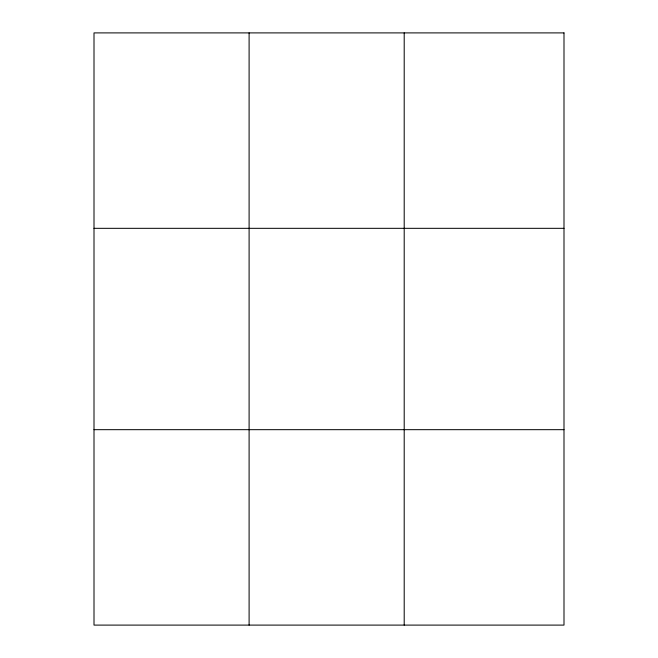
<?xml version="1.0" encoding="UTF-8"?>
<svg xmlns="http://www.w3.org/2000/svg" width="658" height="658" viewBox="0 0 658 658"><rect width="100%" height="100%" fill="white"/><g stroke="black" fill="none" stroke-linecap="round" stroke-linejoin="round"><path stroke-width="0.99" d="M249.102 625.1L249.102 32.9M404.201 625.1L404.201 32.9M94.004 228.326L563.996 228.326M94.004 429.674L563.996 429.674M563.996 32.9L94.004 32.9L94.004 625.1L563.996 625.1L563.996 32.9"/></g></svg>
